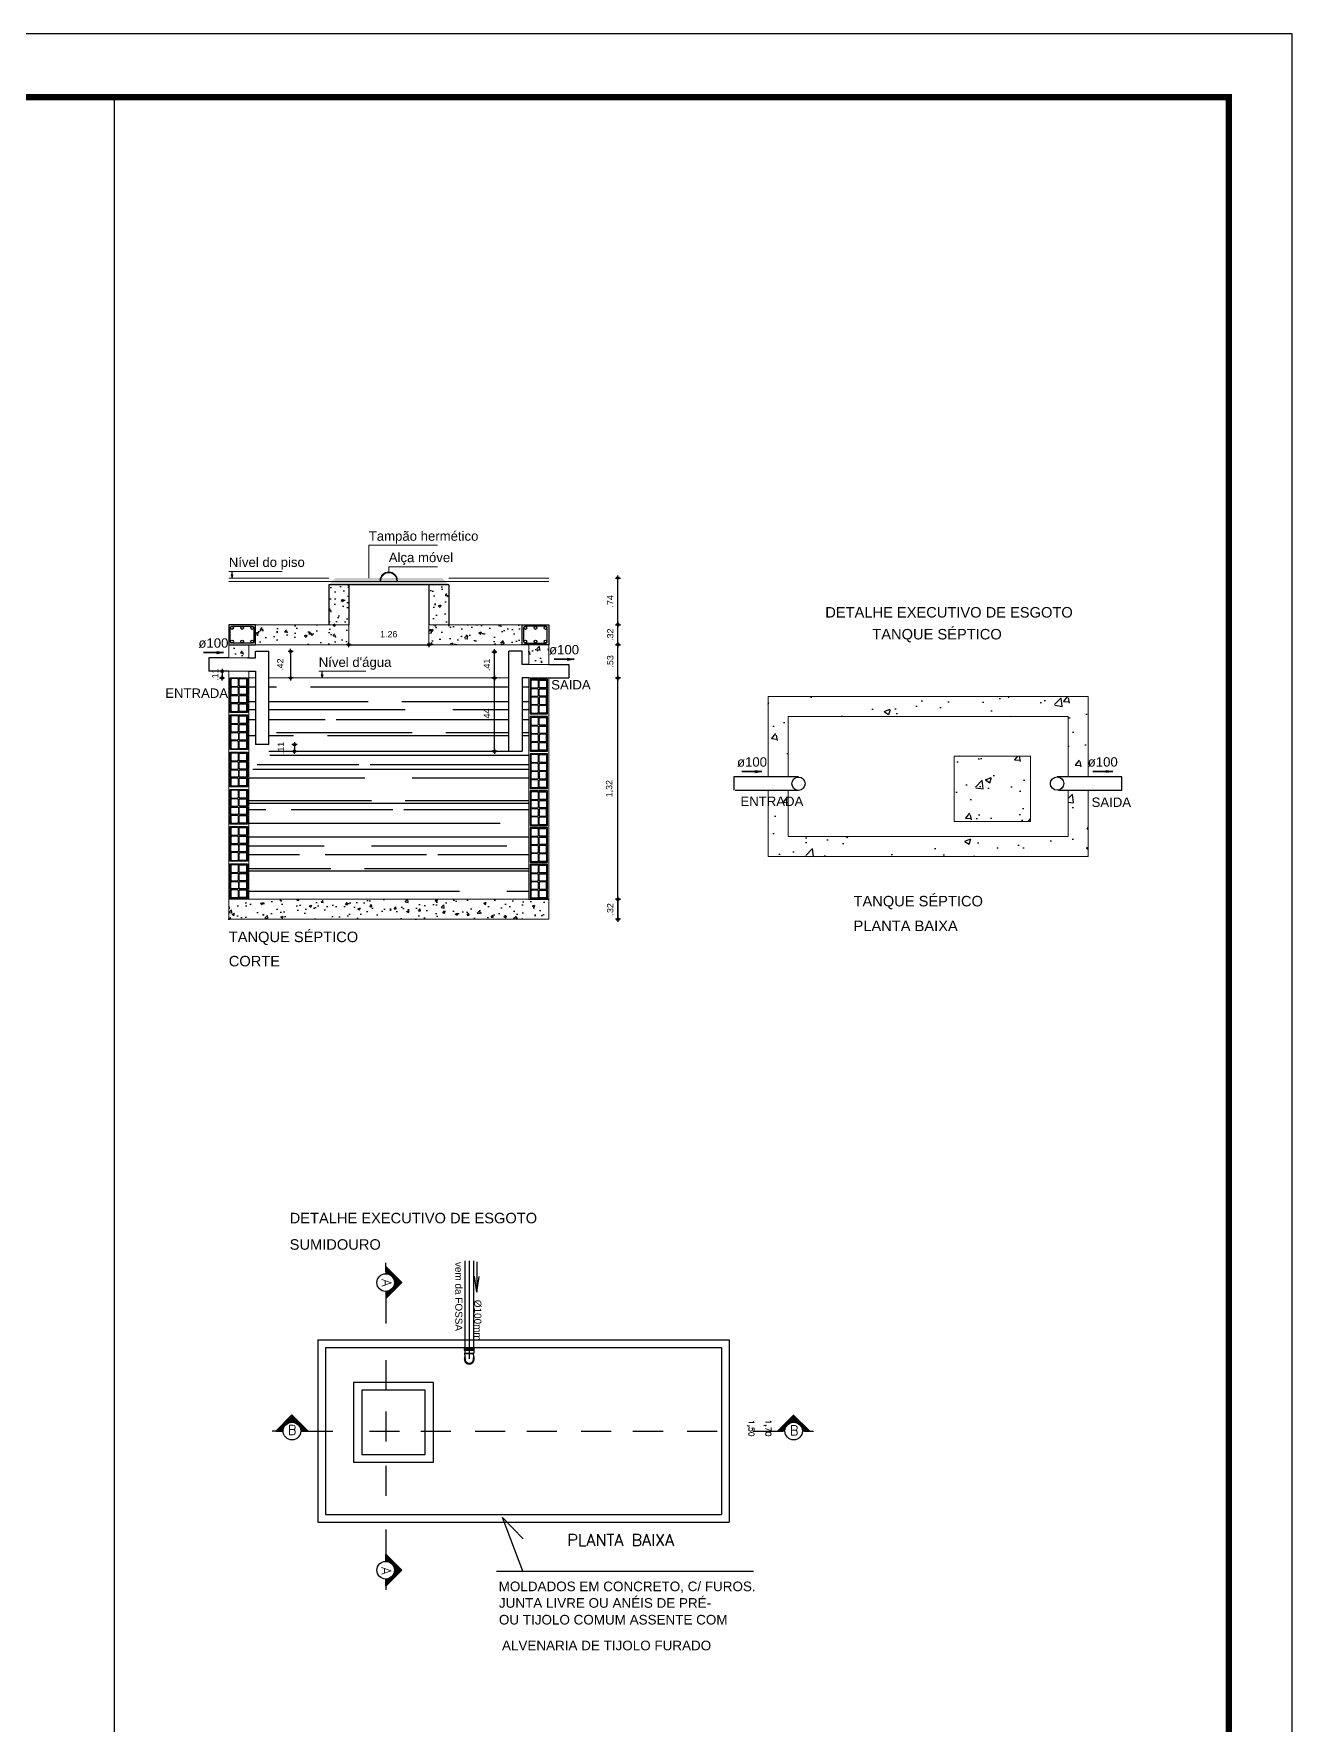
# Model space of a CAD drawing. Header units: millimetres. Extents: x 4156 to 4603, y 996 to 1078.
# Drawn here: x 4195.66 to 4215.48, y 1051.19 to 1077.82 of the extents above; entities that cross this region are included whole.
import ezdxf
from ezdxf.enums import TextEntityAlignment as Align

# ---------------------------------------------------------------- set-up
doc = ezdxf.new("R2010")
doc.units = ezdxf.units.MM
doc.header["$LTSCALE"] = 20
for name, pattern in [('CENTER2', [28.575, 19.05, -3.175, 3.175, -3.175]), ('DASHDOT', [1, 0.5, -0.25, 0, -0.25]), ('DOT2', [3.175, 0, -3.175]), ('HIDDENX2', [0.75, 0.5, -0.25])]:
    doc.linetypes.add(name, pattern=pattern)
for name, color, linetype in [('A-PEN-B', 5, 'Continuous'), ('A-PEN-C', 4, 'Continuous'), ('A-PEN-M', 6, 'Continuous'), ('AF', 5, 'Continuous'), ('ARQ_VISTA2', 2, 'Continuous'), ('CARIMBO', 2, 'Continuous'), ('COTAS', 7, 'Continuous'), ('DETALLHES_CAIXAS', 6, 'Continuous'), ('GROSSA', 3, 'Continuous'), ("LINHA - PROJETU'S", 1, 'Continuous'), ('NIVEIS', 1, 'Continuous'), ('P2', 1, 'Continuous'), ('portas', 4, 'Continuous'), ('SANHIDRO', 1, 'DASHDOT'), ('TigreCad', 3, 'Continuous'), ('TUBOS_ESGOTO', 5, 'Continuous'), ('TXT_0', 7, 'Continuous'), ('TXT_1', 2, 'Continuous'), ('TXT_2', 6, 'Continuous')]:
    doc.layers.add(name, color=color, linetype=linetype)
for name, color, linetype, lineweight in [('DI-Cortes', 1, 'Continuous', 30), ('DI-Cotas', 9, 'Continuous', 20), ('DI-Destaque', 6, 'Continuous', 30), ('DI-Detalhes', 1, 'Continuous', 30), ('DI-Eixos', 7, 'DOT2', 20), ('DI-Eixos @ 0.5', 7, 'DOT2', 20), ('DI-Níveis', 7, 'Continuous', 20), ('DI-Títulos', 3, 'Continuous', 30), ('TQ-Textos tubo', 2, 'Continuous', 20)]:
    doc.layers.add(name, color=color, linetype=linetype, lineweight=lineweight)
doc.styles.add('ADITIVOCAD', font='ROMANS.shx')
doc.styles.add('ARIAL', font='arial.ttf', dxfattribs={"height": 2})
doc.styles.add('CARIMBO_DADOS', font='arial.ttf', dxfattribs={"height": 0.1})
doc.styles.add('ROMANS', font='romans__.ttf', dxfattribs={"height": 0.1})
doc.styles.get("Standard").update_dxf_attribs({"font": 'arial.ttf'})
doc.dimstyles.new('COTAS_EXTERNAS', dxfattribs={"dimtxt": 0.1, "dimasz": 0.01, "dimexe": 0, "dimexo": 0, "dimgap": 0.07, "dimtad": 1, "dimzin": 5, "dimdsep": 46, "dimtxsty": 'CARIMBO_DADOS', "dimblk1": 'CIRCULOS', "dimblk2": 'CIRCULOS', "dimsah": 1, "dimcen": 0, "dimse1": 1, "dimse2": 1, "dimclrd": 8, "dimclre": 8, "dimclrt": 230, "dimadec": 0, "dimazin": 0, "dimtfac": 100, "dimtix": 1, "dimtmove": 2, "dimatfit": 3, "dimldrblk": 'CIRCULOS', "dimfxl": 1, "dimtolj": 1, "dimtzin": 5, "dimarcsym": 0})
doc.dimstyles.get("Standard").update_dxf_attribs({"dimtxt": 0.18, "dimasz": 0.18, "dimexe": 0.18, "dimexo": 0.0625, "dimgap": 0.09, "dimtad": 0, "dimtih": 1, "dimtoh": 1, "dimdec": 4, "dimzin": 0, "dimdsep": 46, "dimtxsty": 'Standard', "dimcen": 0.09, "dimadec": 0, "dimazin": 0, "dimtfac": 1, "dimtdec": 4, "dimtofl": 0, "dimtmove": 0, "dimatfit": 3, "dimfxl": 1, "dimtolj": 1, "dimtzin": 0, "dimarcsym": 0})

# ---------------------------------------------------------------- blocks, each defined once
blk = doc.blocks.new('A$C1B96391E')
at = {"layer": 'GROSSA', "linetype": 'Continuous', "ltscale": 5}
for p, q in [((0, 0.82), (0.56, 1.38)), ((0.03, 0.79), (0, 0.82)), ((0.02, 0.77), (0.03, 0.78)), ((0.1, 0.68), (0.02, 0.76)), ((0.03, 0.78), (0.6, 1.35)), ((0.03, 0.76), (0.62, 1.35)), ((0.11, 0.68), (0.7, 1.27)), ((0.12, 0.68), (0.11, 0.68)), ((0.69, 1.25), (0.13, 0.69)), ((0.13, 0.68), (0.3, 0.51)), ((0.3, 0.51), (0.87, 1.07)), ((0.33, 0.51), (0.3, 0.51)), ((0.33, 0.51), (0.87, 1.04)), ((0.52, 0.33), (0.33, 0.51)), ((0.67, 0.17), (0.52, 0.33)), ((0.59, 1.35), (0.56, 1.38)), ((0.61, 1.36), (0.6, 1.35)), ((0.7, 1.28), (0.62, 1.36)), ((0.7, 1.26), (0.7, 1.27)), ((0.7, 1.25), (0.87, 1.07)), ((0.87, 1.04), (0.87, 1.07)), ((1.06, 0.86), (0.87, 1.04)), ((1.2, 0.71), (1.06, 0.86))]:
    blk.add_line(p, q, dxfattribs=at)
for centre, radius, start, end in [((0.03, 0.76), 0.00942, 134.8901, 224.8901), ((0.02, 0.78), 0.00942, 314.8901, 44.8901), ((0.11, 0.68), 0.00942, 224.8901, 314.8901), ((0.13, 0.68), 0.00942, 44.8901, 134.8901), ((1.05, 0.51), 0.562, 198.5486, 221.5628), ((0.94, 0.44), 0.397, 205.9988, 62.1589), ((0.6, 1.36), 0.00942, 224.8901, 314.8901), ((0.62, 1.35), 0.00942, 44.8901, 134.8901), ((0.95, 0.42), 0.433, 221.6691, 46.5), ((0.94, 0.44), 0.433, 226.5, 43.2802), ((0.94, 0.43), 0.397, 224.076, 45.7042), ((0.94, 0.44), 0.377, 224.8901, 44.8901), ((0.7, 1.25), 0.00942, 134.8901, 224.8901), ((0.7, 1.27), 0.00942, 314.8901, 44.8901), ((0.88, 0.35), 0.54, 46.3514, 70.891)]:
    blk.add_arc(centre, radius, start, end, dxfattribs=at)
blk = doc.blocks.new('A$C01E11E74')
at = {"linetype": 'ByBlock', "xscale": 1.26, "yscale": 1.26, "zscale": 1.26, "rotation": 314.7593777562512}
blk.add_blockref('A$C1B96391E', (-0.68, 1.02), dxfattribs=at)
blk = doc.blocks.new('A$C65B91862')
at = {"rotation": 270}
blk.add_blockref('A$C01E11E74', (0, 1.09), dxfattribs=at)
blk = doc.blocks.new('A$C318D66E1')
at = {"layer": 'CARIMBO'}
for p, q in [((0, 0.37), (4.92, 0.37)), ((4.92, 0.37), (2.3, 0)), ((4.92, 0.37), (2.37, 0.75))]:
    blk.add_line(p, q, dxfattribs=at)
blk = doc.blocks.new('CIRCULOS')
at = {"layer": 'COTAS'}
for p, q in [((-4, 0), (4, 0)), ((0, 4), (0, -4))]:
    blk.add_line(p, q, dxfattribs=at)
for radius in [2, 1]:
    blk.add_circle((0, 0), radius, dxfattribs=at)
blk = doc.blocks.new('*D1003')
at = {"layer": 'A-PEN-B', "color": 8, "lineweight": -2}
for p, q in [((4198.622, 1067.784), (4198.622, 1067.794)), ((4198.622, 1067.774), (4198.622, 1067.669)), ((4198.622, 1067.659), (4198.622, 1067.649))]:
    blk.add_line(p, q, dxfattribs=at)
at = {"layer": 'A-PEN-B', "color": 8, "lineweight": -2, "xscale": 0.01, "yscale": 0.01, "zscale": 0.01}
for p, rotation in [((4198.622, 1067.774), 270), ((4198.622, 1067.669), 90)]:
    blk.add_blockref('CIRCULOS', p, dxfattribs=dict(at, rotation=rotation))
at = {"layer": 'A-PEN-B', "color": 230, "insert": (4198.511, 1067.721), "char_height": 0.1, "attachment_point": 5, "rotation": 90, "style": 'CARIMBO_DADOS'}
blk.add_mtext('\\A1;.11', dxfattribs=at)
blk = doc.blocks.new('*D1004')
at = {"layer": 'A-PEN-B', "color": 8, "lineweight": -2}
for p, q in [((4199.762, 1066.629), (4199.762, 1066.639)), ((4199.762, 1066.619), (4199.762, 1066.514)), ((4199.762, 1066.504), (4199.762, 1066.494))]:
    blk.add_line(p, q, dxfattribs=at)
at = {"layer": 'A-PEN-B', "color": 8, "lineweight": -2, "xscale": 0.01, "yscale": 0.01, "zscale": 0.01}
for p, rotation in [((4199.762, 1066.619), 270), ((4199.762, 1066.514), 90)]:
    blk.add_blockref('CIRCULOS', p, dxfattribs=dict(at, rotation=rotation))
at = {"layer": 'A-PEN-B', "color": 230, "insert": (4199.549, 1066.566), "char_height": 0.1, "attachment_point": 5, "rotation": 90, "style": 'CARIMBO_DADOS'}
blk.add_mtext('\\A1;.11', dxfattribs=at)
blk = doc.blocks.new('*D1005')
at = {"layer": 'A-PEN-B', "color": 8, "lineweight": -2}
blk.add_line((4199.701, 1068.079), (4199.701, 1067.679), dxfattribs=at)
at = {"layer": 'A-PEN-B', "color": 8, "lineweight": -2, "xscale": 0.01, "yscale": 0.01, "zscale": 0.01}
for p, rotation in [((4199.701, 1068.089), 90), ((4199.701, 1067.669), 270)]:
    blk.add_blockref('CIRCULOS', p, dxfattribs=dict(at, rotation=rotation))
at = {"layer": 'A-PEN-B', "color": 230, "insert": (4199.537, 1067.879), "char_height": 0.1, "attachment_point": 5, "rotation": 90, "style": 'CARIMBO_DADOS'}
blk.add_mtext('\\A1;.42', dxfattribs=at)
blk = doc.blocks.new('*D1000')
at = {"layer": 'TQ-Textos tubo', "color": 8, "lineweight": -2}
blk.add_line((4200.627, 1068.194), (4201.867, 1068.194), dxfattribs=at)
at = {"layer": 'TQ-Textos tubo', "color": 8, "lineweight": -2, "xscale": 0.01, "yscale": 0.01, "zscale": 0.01, "rotation": 180}
blk.add_blockref('CIRCULOS', (4200.617, 1068.194), dxfattribs=at)
at = {"layer": 'TQ-Textos tubo', "color": 8, "lineweight": -2, "xscale": 0.01, "yscale": 0.01, "zscale": 0.01}
blk.add_blockref('CIRCULOS', (4201.877, 1068.194), dxfattribs=at)
at = {"layer": 'TQ-Textos tubo', "color": 230, "insert": (4201.247, 1068.359), "char_height": 0.1, "attachment_point": 5, "style": 'CARIMBO_DADOS'}
blk.add_mtext('\\A1;1.26', dxfattribs=at)
blk = doc.blocks.new('*D1006')
at = {"layer": 'A-PEN-B', "color": 8, "lineweight": -2}
blk.add_line((4204.856, 1064.173), (4204.856, 1063.878), dxfattribs=at)
at = {"layer": 'A-PEN-B', "color": 8, "lineweight": -2, "xscale": 0.01, "yscale": 0.01, "zscale": 0.01}
for p, rotation in [((4204.856, 1064.183), 90), ((4204.856, 1063.868), 270)]:
    blk.add_blockref('CIRCULOS', p, dxfattribs=dict(at, rotation=rotation))
at = {"layer": 'A-PEN-B', "color": 230, "insert": (4204.735, 1064.025), "char_height": 0.1, "attachment_point": 5, "rotation": 90, "style": 'CARIMBO_DADOS'}
blk.add_mtext('\\A1;.32', dxfattribs=at)
blk = doc.blocks.new('*D1007')
at = {"layer": 'A-PEN-B', "color": 8, "lineweight": -2}
blk.add_line((4204.856, 1063.878), (4204.856, 1064.173), dxfattribs=at)
at = {"layer": 'A-PEN-B', "color": 8, "lineweight": -2, "xscale": 0.01, "yscale": 0.01, "zscale": 0.01}
for p, rotation in [((4204.856, 1064.183), 90), ((4204.856, 1063.868), 270)]:
    blk.add_blockref('CIRCULOS', p, dxfattribs=dict(at, rotation=rotation))
at = {"layer": 'A-PEN-B', "color": 230, "insert": (4204.735, 1064.025), "char_height": 0.1, "attachment_point": 5, "rotation": 90, "style": 'CARIMBO_DADOS'}
blk.add_mtext('\\A1;.32', dxfattribs=at)
blk = doc.blocks.new('*D1008')
at = {"layer": 'A-PEN-B', "color": 8, "lineweight": -2}
blk.add_line((4204.856, 1064.193), (4204.856, 1067.659), dxfattribs=at)
at = {"layer": 'A-PEN-B', "color": 8, "lineweight": -2, "xscale": 0.01, "yscale": 0.01, "zscale": 0.01}
for p, rotation in [((4204.856, 1067.669), 90), ((4204.856, 1064.183), 270)]:
    blk.add_blockref('CIRCULOS', p, dxfattribs=dict(at, rotation=rotation))
at = {"layer": 'A-PEN-B', "color": 230, "insert": (4204.726, 1065.926), "char_height": 0.1, "attachment_point": 5, "rotation": 90, "style": 'CARIMBO_DADOS'}
blk.add_mtext('\\A1;1,32', dxfattribs=at)
blk = doc.blocks.new('*D1009')
at = {"layer": 'A-PEN-B', "color": 8, "lineweight": -2}
blk.add_line((4204.856, 1067.679), (4204.856, 1068.184), dxfattribs=at)
at = {"layer": 'A-PEN-B', "color": 8, "lineweight": -2, "xscale": 0.01, "yscale": 0.01, "zscale": 0.01}
for p, rotation in [((4204.856, 1068.194), 90), ((4204.856, 1067.669), 270)]:
    blk.add_blockref('CIRCULOS', p, dxfattribs=dict(at, rotation=rotation))
at = {"layer": 'A-PEN-B', "color": 230, "insert": (4204.735, 1067.931), "char_height": 0.1, "attachment_point": 5, "rotation": 90, "style": 'CARIMBO_DADOS'}
blk.add_mtext('\\A1;.53', dxfattribs=at)
blk = doc.blocks.new('*D1010')
at = {"layer": 'A-PEN-B', "color": 8, "lineweight": -2}
blk.add_line((4204.856, 1068.519), (4204.856, 1069.234), dxfattribs=at)
at = {"layer": 'A-PEN-B', "color": 8, "lineweight": -2, "xscale": 0.01, "yscale": 0.01, "zscale": 0.01}
for p, rotation in [((4204.856, 1069.244), 90), ((4204.856, 1068.509), 270)]:
    blk.add_blockref('CIRCULOS', p, dxfattribs=dict(at, rotation=rotation))
at = {"layer": 'A-PEN-B', "color": 230, "insert": (4204.736, 1068.876), "char_height": 0.1, "attachment_point": 5, "rotation": 90, "style": 'CARIMBO_DADOS'}
blk.add_mtext('\\A1;.74', dxfattribs=at)
blk = doc.blocks.new('*D1011')
at = {"layer": 'A-PEN-B', "color": 8, "lineweight": -2}
blk.add_line((4202.911, 1066.524), (4202.911, 1067.659), dxfattribs=at)
at = {"layer": 'A-PEN-B', "color": 8, "lineweight": -2, "xscale": 0.01, "yscale": 0.01, "zscale": 0.01}
for p, rotation in [((4202.911, 1067.669), 90), ((4202.911, 1066.514), 270)]:
    blk.add_blockref('CIRCULOS', p, dxfattribs=dict(at, rotation=rotation))
at = {"layer": 'A-PEN-B', "color": 230, "insert": (4202.791, 1067.091), "char_height": 0.1, "attachment_point": 5, "rotation": 90, "style": 'CARIMBO_DADOS'}
blk.add_mtext('\\A1;.44', dxfattribs=at)
blk = doc.blocks.new('*D1012')
at = {"layer": 'A-PEN-B', "color": 8, "lineweight": -2}
blk.add_line((4202.911, 1067.679), (4202.911, 1068.072), dxfattribs=at)
at = {"layer": 'A-PEN-B', "color": 8, "lineweight": -2, "xscale": 0.01, "yscale": 0.01, "zscale": 0.01}
for p, rotation in [((4202.911, 1068.082), 90), ((4202.911, 1067.669), 270)]:
    blk.add_blockref('CIRCULOS', p, dxfattribs=dict(at, rotation=rotation))
at = {"layer": 'A-PEN-B', "color": 230, "insert": (4202.791, 1067.876), "char_height": 0.1, "attachment_point": 5, "rotation": 90, "style": 'CARIMBO_DADOS'}
blk.add_mtext('\\A1;.41', dxfattribs=at)
blk = doc.blocks.new('*D1016')
at = {"layer": 'A-PEN-B', "color": 8, "lineweight": -2}
blk.add_line((4204.856, 1068.204), (4204.856, 1068.499), dxfattribs=at)
at = {"layer": 'A-PEN-B', "color": 8, "lineweight": -2, "xscale": 0.01, "yscale": 0.01, "zscale": 0.01}
for p, rotation in [((4204.856, 1068.509), 90), ((4204.856, 1068.194), 270)]:
    blk.add_blockref('CIRCULOS', p, dxfattribs=dict(at, rotation=rotation))
at = {"layer": 'A-PEN-B', "color": 230, "insert": (4204.735, 1068.351), "char_height": 0.1, "attachment_point": 5, "rotation": 90, "style": 'CARIMBO_DADOS'}
blk.add_mtext('\\A1;.32', dxfattribs=at)
blk = doc.blocks.new('*X980')
at = {"color": 0}
for p, q in [((101.59, 65.457), (101.923, 65.79)), ((101.608, 65.457), (101.932, 65.781)), ((101.626, 65.457), (101.941, 65.772)), ((101.643, 65.457), (101.95, 65.763)), ((101.703, 65.457), (101.645, 65.515)), ((101.721, 65.457), (101.654, 65.524)), ((101.661, 65.457), (101.958, 65.755)), ((101.737, 65.458), (101.663, 65.533)), ((101.738, 65.475), (101.672, 65.541)), ((101.679, 65.457), (101.753, 65.531)), ((101.74, 65.49), (101.68, 65.55)), ((101.744, 65.505), (101.689, 65.559)), ((101.748, 65.518), (101.698, 65.568)), ((101.753, 65.531), (101.707, 65.577)), ((101.759, 65.543), (101.716, 65.586)), ((101.765, 65.554), (101.725, 65.594)), ((101.772, 65.565), (101.733, 65.603)), ((101.78, 65.575), (101.742, 65.612)), ((101.788, 65.584), (101.751, 65.621)), ((101.797, 65.593), (101.76, 65.63)), ((101.807, 65.601), (101.769, 65.639)), ((101.817, 65.609), (101.778, 65.648)), ((101.827, 65.615), (101.787, 65.656)), ((101.839, 65.622), (101.795, 65.665)), ((101.851, 65.627), (101.804, 65.674)), ((101.864, 65.632), (101.813, 65.683)), ((101.878, 65.636), (101.822, 65.692)), ((101.892, 65.639), (101.831, 65.701)), ((101.908, 65.641), (101.84, 65.709)), ((101.847, 65.626), (101.967, 65.746)), ((101.925, 65.641), (101.848, 65.718)), ((101.944, 65.64), (101.857, 65.727)), ((101.966, 65.636), (101.866, 65.736)), ((101.874, 65.635), (101.976, 65.737)), ((101.993, 65.627), (101.875, 65.745)), ((102.035, 65.602), (101.884, 65.754)), ((102.198, 65.457), (101.893, 65.762)), ((101.897, 65.64), (101.985, 65.728)), ((102.216, 65.457), (101.901, 65.771)), ((102.233, 65.457), (101.91, 65.78)), ((101.916, 65.641), (101.994, 65.719)), ((102.251, 65.457), (101.919, 65.789)), ((101.933, 65.641), (102.003, 65.71)), ((101.949, 65.639), (102.011, 65.702)), ((101.964, 65.636), (102.02, 65.693)), ((101.978, 65.633), (102.029, 65.684)), ((101.991, 65.628), (102.038, 65.675)), ((102.003, 65.622), (102.047, 65.666)), ((102.015, 65.616), (102.056, 65.657)), ((102.025, 65.609), (102.065, 65.649)), ((102.036, 65.602), (102.073, 65.64)), ((102.045, 65.594), (102.082, 65.631)), ((102.054, 65.585), (102.091, 65.622)), ((102.062, 65.576), (102.1, 65.613)), ((102.18, 65.457), (102.067, 65.571)), ((102.07, 65.566), (102.109, 65.604)), ((102.077, 65.555), (102.118, 65.595)), ((102.084, 65.544), (102.126, 65.587)), ((102.09, 65.532), (102.135, 65.578)), ((102.163, 65.457), (102.092, 65.528)), ((102.095, 65.52), (102.144, 65.569)), ((102.099, 65.506), (102.153, 65.56)), ((102.102, 65.492), (102.162, 65.551)), ((102.105, 65.477), (102.171, 65.542)), ((102.106, 65.46), (102.179, 65.534)), ((102.121, 65.457), (102.188, 65.525)), ((102.138, 65.457), (102.197, 65.516)), ((101.597, 65.457), (101.592, 65.462)), ((101.615, 65.457), (101.601, 65.471)), ((101.632, 65.457), (101.61, 65.48)), ((101.65, 65.457), (101.619, 65.488)), ((101.668, 65.457), (101.627, 65.497)), ((101.685, 65.457), (101.636, 65.506)), ((101.696, 65.457), (101.744, 65.504)), ((101.714, 65.457), (101.739, 65.482)), ((101.732, 65.457), (101.737, 65.463)), ((102.145, 65.457), (102.1, 65.502)), ((102.127, 65.457), (102.104, 65.48)), ((102.109, 65.457), (102.106, 65.461)), ((102.156, 65.457), (102.206, 65.507)), ((102.174, 65.457), (102.215, 65.498)), ((102.191, 65.457), (102.224, 65.489)), ((102.209, 65.457), (102.232, 65.481)), ((102.227, 65.457), (102.241, 65.472)), ((102.244, 65.457), (102.25, 65.463))]:
    blk.add_line(p, q, dxfattribs=at)
blk = doc.blocks.new('TIJOLO FURADO')
for points in [[(0, 0.055), (0, 0.0975, 1), (0, 0.1025), (0, 0.145, 1), (0, 0.15), (0, 0.2), (0.0475, 0.2, 1), (0.0525, 0.2), (0.1, 0.2), (0.1, 0.15, 1), (0.1, 0.145), (0.1, 0.1025, 1), (0.1, 0.0975), (0.1, 0.055, 1), (0.1, 0.05), (0.1, 0), (0.0525, 0, 1), (0.0475, 0), (0, 0), (0, 0.05, 1)], [(0.005, 0.19, -0.414214), (0.01, 0.195), (0.0425, 0.195, -0.414214), (0.0475, 0.19), (0.0475, 0.155, -0.414214), (0.0425, 0.15), (0.01, 0.15, -0.414214), (0.005, 0.155)], [(0.005, 0.14, -0.414214), (0.01, 0.145), (0.0425, 0.145, -0.414214), (0.0475, 0.14), (0.0475, 0.1075, -0.414214), (0.0425, 0.1025), (0.01, 0.1025, -0.414214), (0.005, 0.1075)], [(0.0575, 0.195, 0.414214), (0.0525, 0.19), (0.0525, 0.155, 0.414214), (0.0575, 0.15), (0.09, 0.15, 0.414214), (0.095, 0.155), (0.095, 0.19, 0.414214), (0.09, 0.195)], [(0.0525, 0.14, -0.414214), (0.0575, 0.145), (0.09, 0.145, -0.414214), (0.095, 0.14), (0.095, 0.1075, -0.414214), (0.09, 0.1025), (0.0575, 0.1025, -0.414214), (0.0525, 0.1075)], [(0.005, 0.0925, -0.414214), (0.01, 0.0975), (0.0425, 0.0975, -0.414214), (0.0475, 0.0925), (0.0475, 0.06, -0.414214), (0.0425, 0.055), (0.01, 0.055, -0.414214), (0.005, 0.06)], [(0.005, 0.045, -0.414214), (0.01, 0.05), (0.0425, 0.05, -0.414214), (0.0475, 0.045), (0.0475, 0.01, -0.414214), (0.0425, 0.005), (0.01, 0.005, -0.414214), (0.005, 0.01)], [(0.095, 0.0925, 0.414214), (0.09, 0.0975), (0.0575, 0.0975, 0.414214), (0.0525, 0.0925), (0.0525, 0.06, 0.414214), (0.0575, 0.055), (0.09, 0.055, 0.414214), (0.095, 0.06)], [(0.095, 0.045, 0.414214), (0.09, 0.05), (0.0575, 0.05, 0.414214), (0.0525, 0.045), (0.0525, 0.01, 0.414214), (0.0575, 0.005), (0.09, 0.005, 0.414214), (0.095, 0.01)]]:
    blk.add_lwpolyline(points, format="xyb", close=True)

msp = doc.modelspace()

# ---------------------------------------------------------------- hatches: boundary and pattern name
at = {"ltscale": 0.4}
h = msp.add_hatch(dxfattribs=at)
h.set_pattern_fill('AR-CONC', color=256, scale=0.0021, style=0)
h.set_pattern_definition([(50, (963.92808, -1067.903), (0.382587805, -0.03347208), [0.040005, -0.440055]), (355, (963.92808, -1067.903), (-0.074009935, 0.40121895), [0.032004, -0.352044]), (100.451, (963.95996, -1067.9058), (0.308579253, 0.367745044), [0.033999, -0.373989]), (46.1842, (963.9281, -1067.7963), (0.569265986, -0.08828889), [0.0600075, -0.6600825]), (96.6356, (963.9755, -1067.8037), (0.49854889, 0.51959367), [0.0509985, -0.5609835]), (351.184, (963.9281, -1067.7963), (0.49854967, 0.51959275), [0.048006, -0.528066]), (21, (963.98142, -1067.823), (0.318391248, -0.21475759), [0.040005, -0.440055]), (326, (963.9814, -1067.823), (0.12978426, 0.38679473), [0.032004, -0.352044]), (71.4514, (964.00795, -1067.8409), (0.44817463, 0.172038), [0.033999, -0.373989]), (37.5, (963.92808, -1067.903), (0.006486067, 0.1775655816), [0, -0.3477768, 0, -0.357378, 0, -0.3533775]), (7.5, (963.92808, -1067.903), (0.140321291, 0.210379207), [0, -0.2037588, 0, -0.3397758, 0, -0.1346835]), (327.5, (963.80913, -1067.903), (0.28474025, -0.0120303624), [0, -0.13335, 0, -0.416052, 0, -0.552069]), (317.5, (963.7558, -1067.903), (0.311071281, 0.053395631), [0, -0.173355, 0, -0.2763012, 0, -0.392049])])
h.paths.add_polyline_path([(4200.617, 1069.139), (4200.302, 1069.139), (4200.302, 1068.509), (4200.617, 1068.509)])
h.paths.add_polyline_path([(4202.192, 1069.139), (4201.877, 1069.139), (4201.877, 1068.509), (4202.192, 1068.509)])
h.paths.add_polyline_path([(4201.877, 1068.509), (4201.877, 1068.194), (4203.347, 1068.194), (4203.347, 1068.509)])
h.paths.add_polyline_path([(4203.452, 1068.194), (4203.452, 1067.879), (4203.767, 1067.879), (4203.767, 1068.194)])
h.paths.add_polyline_path([(4199.147, 1068.509), (4199.147, 1068.194), (4200.617, 1068.194), (4200.617, 1068.509)])
h.paths.add_polyline_path([(4198.727, 1068.194), (4198.727, 1067.984), (4199.042, 1067.984), (4199.042, 1068.194)])
h = msp.add_hatch(dxfattribs=at)
h.set_pattern_fill('AR-CONC', color=256, scale=0.0021, style=0)
h.set_pattern_definition([(50, (4198.72696, 1063.86788), (0.382588, -0.033472), [0.040005, -0.440055]), (355, (4198.72696, 1063.86788), (-0.07401, 0.40122), [0.032004, -0.352044]), (100.451, (4198.75884, 1063.8651), (0.30858, 0.367745), [0.034, -0.37399]), (46.184, (4198.72696, 1063.97456), (0.569266, -0.08829), [0.06001, -0.66008]), (96.636, (4198.7744, 1063.9672), (0.49855, 0.519594), [0.051, -0.560983]), (351.184, (4198.72696, 1063.97456), (0.49855, 0.51959), [0.048006, -0.528066]), (21, (4198.7803, 1063.9479), (0.318391, -0.214758), [0.040005, -0.440055]), (326, (4198.7803, 1063.9479), (0.129784, 0.386795), [0.032004, -0.352044]), (71.451, (4198.80684, 1063.93), (0.448175, 0.172038), [0.034, -0.37399]), (37.5, (4198.72696, 1063.86788), (0.006486, 0.1775656), [0, -0.347777, 0, -0.357378, 0, -0.3533775]), (7.5, (4198.72696, 1063.86788), (0.140321, 0.210379), [0, -0.203759, 0, -0.339776, 0, -0.1346835]), (327.5, (4198.60801, 1063.86788), (0.2847402, -0.0120304), [0, -0.13335, 0, -0.416052, 0, -0.552069]), (317.5, (4198.55467, 1063.86788), (0.311071, 0.053396), [0, -0.173355, 0, -0.276301, 0, -0.392049])])
h.paths.add_polyline_path([(4199.042, 1064.183), (4198.727, 1064.183), (4198.727, 1063.868), (4203.767, 1063.868), (4203.767, 1064.183), (4203.452, 1064.183)])
at = {"layer": 'A-PEN-C'}
h = msp.add_hatch(dxfattribs=at)
h.set_pattern_fill('AR-RROOF,_O', color=256, scale=0.021)
h.set_pattern_definition([(0, (963.9281, -1067.903), (1.17348, 0.5334), [8.001, -1.0668, 2.667, -0.5334]), (0, (964.6375, -1067.6363), (-0.5334, 0.709422), [1.6002, -0.176022, 3.2004, -0.40005]), (0, (964.19478, -1067.4496), (2.77368, 0.357378), [4.2672, -0.74676, 2.1336, -0.5334])])
h.paths.add_polyline_path([(4199.357, 1067.669), (4199.357, 1066.619), (4199.147, 1066.619), (4199.147, 1067.669), (4199.042, 1067.669), (4199.042, 1064.183), (4203.452, 1064.183), (4203.452, 1067.669), (4203.347, 1067.669), (4203.347, 1066.514), (4203.137, 1066.514), (4203.137, 1067.669)])
h.paths.add_polyline_path([(4199.39, 1066.329), (4199.39, 1066.804), (4199.709, 1066.804), (4199.709, 1066.329)], flags=24)
h.paths.add_polyline_path([(4202.497, 1066.855), (4202.497, 1067.327), (4202.816, 1067.327), (4202.816, 1066.855)], flags=24)
at = {"layer": 'A-PEN-M'}
h = msp.add_hatch(dxfattribs=at)
h.set_pattern_fill('AR-CONC', color=256, scale=0.00525, style=0)
h.set_pattern_definition([(50, (972.79, -1075.0199), (0.95646951, -0.0836802), [0.1000125, -1.1001375]), (355, (972.79, -1075.0199), (-0.18502484, 1.00304738), [0.08001, -0.88011]), (100.451, (972.8697, -1075.0269), (0.77144813, 0.91936261), [0.0849975, -0.9349725]), (46.1842, (972.79, -1074.7532), (1.42316496, -0.22072222), [0.15001875, -1.65020625]), (96.6356, (972.9086, -1074.7716), (1.24637223, 1.29898417), [0.12749625, -1.40245875]), (351.184, (972.79, -1074.7532), (1.2463742, 1.29898187), [0.120015, -1.320165]), (21, (972.9233, -1074.8199), (0.79597812, -0.53689397), [0.1000125, -1.1001375]), (326, (972.9233, -1074.8199), (0.32446065, 0.96698682), [0.08001, -0.88011]), (71.4514, (972.9897, -1074.8646), (1.12043658, 0.430095), [0.0849975, -0.9349725]), (37.5, (972.78998, -1075.0199), (0.016215167, 0.443913954), [0, -0.869442, 0, -0.893445, 0, -0.88344375]), (7.5, (972.79, -1075.0199), (0.35080323, 0.52594802), [0, -0.509397, 0, -0.8494395, 0, -0.33670875]), (327.5, (972.4926, -1075.0199), (0.711850625, -0.030075906), [0, -0.333375, 0, -1.04013, 0, -1.3801725]), (317.5, (972.35926, -1075.0199), (0.7776782, 0.13348908), [0, -0.4333875, 0, -0.690753, 0, -0.9801225])])
h.paths.add_polyline_path([(4211.949, 1067.06), (4211.949, 1066.11), (4212.264, 1066.111), (4212.264, 1067.375), (4207.224, 1067.375), (4207.224, 1066.111), (4207.539, 1066.111), (4207.539, 1067.06)])
h.paths.add_polyline_path([(4207.539, 1065.901), (4207.224, 1065.901), (4207.224, 1064.855), (4212.264, 1064.855), (4212.264, 1065.901), (4211.949, 1065.901), (4211.949, 1065.17), (4207.539, 1065.17)])
h.paths.add_polyline_path([(4211.352, 1066.439), (4210.152, 1066.439), (4210.152, 1065.411), (4211.352, 1065.411)])
h.paths.add_polyline_path([(4206.757, 1065.838), (4207.804, 1065.838), (4207.804, 1065.616), (4206.757, 1065.616)], flags=9)
at = {"layer": 'DI-Eixos', "linetype": 'Continuous'}
msp.add_hatch(color=6, dxfattribs=at).paths.add_polyline_path([(4200.407, 1069.244), (4202.087, 1069.244), (4202.192, 1069.139), (4200.302, 1069.139), (4200.407, 1069.244)])

# ---------------------------------------------------------------- linework, layer by layer
at = {"color": 8}
for points in [[(4198.727, 1068.194), (4199.147, 1068.194), (4199.147, 1068.509), (4198.727, 1068.509)], [(4203.767, 1068.194), (4203.347, 1068.194), (4203.347, 1068.509), (4203.767, 1068.509)]]:
    msp.add_lwpolyline(points, close=True, dxfattribs=at)
at = {"ltscale": 0.4}
for points in [[(4198.75, 1068.457, -0.414214), (4198.777, 1068.484), (4199.096, 1068.484, -0.414214), (4199.123, 1068.457), (4199.123, 1068.243, -0.414214), (4199.096, 1068.216), (4198.777, 1068.216, -0.414214), (4198.75, 1068.243)], [(4203.743, 1068.457, 0.414214), (4203.717, 1068.484), (4203.398, 1068.484, 0.414214), (4203.371, 1068.457), (4203.371, 1068.243, 0.414214), (4203.398, 1068.216), (4203.717, 1068.216, 0.414214), (4203.743, 1068.243)]]:
    msp.add_lwpolyline(points, format="xyb", close=True, dxfattribs=at)
at = {"color": 2}
for centre in [(4198.777, 1068.457), (4198.937, 1068.457), (4199.096, 1068.457), (4203.398, 1068.457), (4203.557, 1068.457), (4203.717, 1068.457), (4198.777, 1068.243), (4198.937, 1068.243), (4199.096, 1068.243), (4203.398, 1068.243), (4203.557, 1068.243), (4203.717, 1068.243)]:
    msp.add_circle(centre, 0.0218, dxfattribs=at)
at = {"layer": 'AF'}
for p, q in [((4202.192, 1069.139), (4200.302, 1069.139)), ((4199.042, 1064.183), (4198.727, 1064.183)), ((4203.452, 1064.183), (4203.767, 1064.183))]:
    msp.add_line(p, q, dxfattribs=at)
at = {"layer": 'DETALLHES_CAIXAS'}
for p, q in [((4200.127, 1057.245), (4206.61, 1057.245)), ((4200.127, 1057.245), (4200.127, 1054.37)), ((4200.25, 1057.122), (4206.487, 1057.122)), ((4200.25, 1057.122), (4200.25, 1054.492)), ((4206.487, 1057.122), (4206.487, 1054.492)), ((4206.61, 1057.245), (4206.61, 1054.37)), ((4200.25, 1054.492), (4206.487, 1054.492)), ((4200.127, 1054.37), (4206.61, 1054.37))]:
    msp.add_line(p, q, dxfattribs=at)
at = {"layer": 'DI-Cortes', "color": 7, "linetype": 'Continuous'}
msp.add_line((4199.357, 1066.514), (4203.137, 1066.514), dxfattribs=at)
at = {"layer": 'DI-Cotas', "linetype": 'Continuous'}
for p, q in [((4200.932, 1069.244), (4200.932, 1069.761)), ((4200.932, 1069.761), (4202.013, 1069.761)), ((4201.247, 1069.338), (4201.247, 1069.422)), ((4201.247, 1069.422), (4202.013, 1069.422)), ((4198.727, 1069.349), (4199.567, 1069.349)), ((4198.727, 1069.244), (4200.302, 1069.244)), ((4198.793, 1069.295), (4198.766, 1069.295)), ((4198.766, 1069.295), (4198.779, 1069.244)), ((4198.779, 1069.349), (4198.779, 1069.244)), ((4198.779, 1069.244), (4198.793, 1069.295)), ((4202.192, 1069.244), (4203.767, 1069.244)), ((4200.144, 1067.774), (4200.886, 1067.774)), ((4200.197, 1067.774), (4200.197, 1067.669)), ((4200.211, 1067.72), (4200.183, 1067.72)), ((4200.183, 1067.72), (4200.197, 1067.669)), ((4200.197, 1067.669), (4200.211, 1067.72))]:
    msp.add_line(p, q, dxfattribs=at)
at = {"layer": 'DI-Destaque', "linetype": 'Continuous'}
for p, q in [((4200.302, 1069.139), (4200.302, 1068.509)), ((4200.617, 1069.139), (4200.617, 1068.509)), ((4201.877, 1069.139), (4201.877, 1068.509)), ((4202.192, 1069.139), (4202.192, 1068.509))]:
    msp.add_line(p, q, dxfattribs=at)
at = {"layer": 'DI-Detalhes', "linetype": 'Continuous'}
for p, q in [((4198.328, 1068.068), (4198.643, 1068.068)), ((4203.851, 1067.963), (4204.166, 1067.963)), ((4206.81, 1066.194), (4207.125, 1066.194)), ((4212.334, 1066.195), (4212.649, 1066.195))]:
    msp.add_line(p, q, dxfattribs=at)
at = {"layer": 'DI-Detalhes', "color": 5, "linetype": 'Continuous'}
for p, q in [((4199.147, 1067.984), (4199.147, 1068.089)), ((4199.147, 1068.089), (4199.357, 1068.089)), ((4199.357, 1066.619), (4199.357, 1068.089)), ((4203.137, 1066.514), (4203.137, 1068.089)), ((4203.347, 1068.089), (4203.137, 1068.089)), ((4203.347, 1067.879), (4203.347, 1068.089)), ((4198.727, 1067.984), (4198.412, 1067.984)), ((4198.412, 1067.984), (4198.412, 1067.774)), ((4198.727, 1067.774), (4198.412, 1067.774)), ((4199.042, 1067.984), (4199.147, 1067.984)), ((4199.042, 1067.774), (4199.147, 1067.774)), ((4199.147, 1067.774), (4199.147, 1066.619)), ((4203.452, 1067.879), (4203.347, 1067.879)), ((4203.767, 1067.879), (4204.082, 1067.879)), ((4204.082, 1067.879), (4204.082, 1067.669)), ((4203.452, 1067.669), (4203.347, 1067.669)), ((4203.347, 1067.669), (4203.347, 1066.514)), ((4203.767, 1067.669), (4204.082, 1067.669)), ((4199.357, 1066.619), (4199.147, 1066.619)), ((4203.137, 1066.514), (4203.347, 1066.514))]:
    msp.add_line(p, q, dxfattribs=at)
for centre in [(4207.7, 1066.004), (4211.773, 1066.006)]:
    msp.add_circle(centre, 0.105, dxfattribs=at)
at = {"layer": 'DI-Eixos', "color": 6, "linetype": 'Continuous'}
for p, q in [((4198.727, 1069.191), (4203.767, 1069.191)), ((4198.727, 1068.509), (4198.727, 1067.984)), ((4198.727, 1068.509), (4199.042, 1068.509)), ((4199.042, 1068.509), (4200.617, 1068.509)), ((4200.617, 1068.509), (4200.617, 1068.194)), ((4201.877, 1068.509), (4203.452, 1068.509)), ((4201.877, 1068.509), (4201.877, 1068.194)), ((4203.452, 1068.509), (4203.767, 1068.509)), ((4203.767, 1068.509), (4203.767, 1067.879)), ((4199.042, 1068.194), (4199.042, 1067.984)), ((4199.042, 1068.194), (4200.617, 1068.194)), ((4201.877, 1068.194), (4203.452, 1068.194)), ((4203.452, 1068.194), (4203.452, 1067.879)), ((4198.727, 1067.984), (4199.042, 1067.984)), ((4198.727, 1067.774), (4198.727, 1063.868)), ((4198.727, 1067.774), (4199.042, 1067.774)), ((4199.042, 1067.774), (4199.042, 1064.183)), ((4203.452, 1067.879), (4203.767, 1067.879)), ((4199.042, 1067.669), (4199.147, 1067.669)), ((4199.357, 1067.669), (4203.137, 1067.669)), ((4203.452, 1064.183), (4203.452, 1067.669)), ((4203.452, 1067.669), (4203.767, 1067.669)), ((4203.767, 1063.868), (4203.767, 1067.669)), ((4199.042, 1064.183), (4203.452, 1064.183)), ((4198.727, 1063.868), (4203.767, 1063.868))]:
    msp.add_line(p, q, dxfattribs=at)
for points in [[(4212.264, 1066.111), (4212.264, 1067.375), (4207.224, 1067.375), (4207.224, 1066.111)], [(4211.949, 1066.11), (4211.949, 1067.06), (4207.539, 1067.06), (4207.539, 1066.111)], [(4207.224, 1065.901), (4207.224, 1064.855), (4212.264, 1064.855), (4212.264, 1065.901)], [(4207.539, 1065.901), (4207.539, 1065.17), (4211.949, 1065.17), (4211.949, 1065.901)]]:
    msp.add_lwpolyline(points, dxfattribs=at)
msp.add_lwpolyline([(4210.152, 1066.439), (4211.352, 1066.439), (4211.352, 1065.411), (4210.152, 1065.411)], close=True, dxfattribs=at)
for radius in [0.137, 0.136, 0.135, 0.135, 0.134, 0.134, 0.133, 0.133, 0.132, 0.132, 0.131, 0.131, 0.13, 0.13, 0.129, 0.129, 0.128, 0.128, 0.127, 0.127, 0.126]:
    msp.add_arc((4201.247, 1069.202), radius, 0, 180, dxfattribs=at)
at = {"layer": 'DI-Eixos @ 0.5', "color": 6, "linetype": 'Continuous'}
for p, q in [((4204.856, 1068.666), (4204.856, 1068.824)), ((4204.856, 1068.036), (4204.856, 1067.879))]:
    msp.add_line(p, q, dxfattribs=at)
at = {"layer": 'GROSSA', "linetype": 'Continuous', "ltscale": 5}
for p, q in [((4202.447, 1058.487), (4202.447, 1057.113)), ((4202.583, 1058.487), (4202.583, 1057.113))]:
    msp.add_line(p, q, dxfattribs=at)
at = {"layer": "LINHA - PROJETU'S", "color": 1}
msp.add_line((4196.929, 1028.959), (4196.929, 1076.816), dxfattribs=at)
at = {"layer": 'NIVEIS', "linetype": 'CENTER2'}
for p, q in [((4201.198, 1058.313), (4201.198, 1058.456)), ((4201.198, 1057.976), (4201.198, 1057.502)), ((4201.198, 1056.924), (4201.198, 1056.45)), ((4201.198, 1056.114), (4201.198, 1055.64)), ((4199.553, 1055.807), (4199.41, 1055.807)), ((4199.89, 1055.807), (4200.364, 1055.807)), ((4200.942, 1055.807), (4201.416, 1055.807)), ((4201.752, 1055.807), (4202.226, 1055.807)), ((4202.606, 1055.807), (4203.081, 1055.807)), ((4203.422, 1055.807), (4203.896, 1055.807)), ((4204.276, 1055.807), (4204.75, 1055.807)), ((4205.091, 1055.807), (4205.566, 1055.807)), ((4205.946, 1055.807), (4206.42, 1055.807)), ((4206.981, 1055.807), (4207.455, 1055.807)), ((4201.198, 1055.26), (4201.198, 1054.786)), ((4201.198, 1054.258), (4201.198, 1053.783))]:
    msp.add_line(p, q, dxfattribs=at)
at = {"layer": 'P2'}
msp.add_lwpolyline([(4215.476, 996.216), (4215.476, 1077.816), (4156.076, 1077.816), (4156.076, 996.216)], close=True, dxfattribs=at)
at = {"layer": 'P2', "const_width": 0.1}
msp.add_lwpolyline([(4214.476, 997.216), (4214.476, 1076.816), (4157.076, 1076.816), (4157.076, 997.216)], close=True, dxfattribs=at)
at = {"layer": 'portas', "ltscale": 0.1}
for p, q in [((4203.359, 1053.598), (4203.038, 1054.443)), ((4203.366, 1054.11), (4203.038, 1054.443)), ((4202.943, 1053.598), (4206.989, 1053.598))]:
    msp.add_line(p, q, dxfattribs=at)
at = {"layer": 'SANHIDRO'}
msp.add_line((4202.515, 1058.487), (4202.515, 1056.945), dxfattribs=at)
at = {"layer": 'TigreCad'}
for points in [[(4201.95, 1056.574), (4200.69, 1056.574), (4200.69, 1055.314), (4201.95, 1055.314)], [(4201.819, 1056.452), (4200.82, 1056.452), (4200.82, 1055.436), (4201.819, 1055.436)]]:
    msp.add_lwpolyline(points, close=True, dxfattribs=at)
at = {"layer": 'TUBOS_ESGOTO', "linetype": 'Continuous'}
for points in [[(4207.7, 1066.109), (4207.7, 1066.111), (4206.681, 1066.11), (4206.681, 1065.901)], [(4211.795, 1065.901), (4212.794, 1065.901), (4212.794, 1066.111), (4211.775, 1066.11)], [(4206.701, 1065.901), (4207.7, 1065.901)]]:
    msp.add_lwpolyline(points, dxfattribs=at)
at = {"layer": 'TXT_1'}
for p, q in [((4201.198, 1058.397), (4201.198, 1058.284)), ((4201.198, 1058.397), (4201.451, 1058.145)), ((4201.451, 1058.145), (4201.198, 1057.892)), ((4201.198, 1058.005), (4201.198, 1057.892)), ((4199.469, 1055.807), (4199.722, 1056.06)), ((4199.722, 1056.06), (4199.974, 1055.807)), ((4207.624, 1056.06), (4207.371, 1055.807)), ((4199.469, 1055.807), (4199.582, 1055.807)), ((4199.861, 1055.807), (4199.974, 1055.807)), ((4207.484, 1055.807), (4207.371, 1055.807)), ((4207.876, 1055.807), (4207.763, 1055.807)), ((4201.451, 1053.615), (4201.198, 1053.868)), ((4201.198, 1053.754), (4201.198, 1053.868)), ((4201.198, 1053.362), (4201.198, 1053.476))]:
    msp.add_line(p, q, dxfattribs=at)
for centre in [(4201.198, 1058.145), (4199.722, 1055.807), (4207.624, 1055.807), (4201.198, 1053.615)]:
    msp.add_circle(centre, 0.139, dxfattribs=at)
at = {"layer": 'TXT_2', "linetype": 'CENTER2'}
for p, q in [((4201.305, 1057.245), (4201.486, 1057.245)), ((4207.792, 1055.807), (4207.935, 1055.807)), ((4201.198, 1053.447), (4201.198, 1053.303))]:
    msp.add_line(p, q, dxfattribs=at)

# ---------------------------------------------------------------- block references
at = {"xscale": 0.1435650845614161, "yscale": 0.1435650845616692, "zscale": 0.1435650845614792, "rotation": 90.29882526914709}
msp.add_blockref('A$C65B91862', (4202.594, 1056.862), dxfattribs=at)
at = {"layer": 'ARQ_VISTA2', "yscale": 2.729999999999905, "zscale": 2.73, "rotation": 180}
for p, xscale in [((4199.021, 1067.674), 2.730000000000382), ((4203.473, 1067.648), -2.730000000000382), ((4199.021, 1067.088), 2.730000000000382), ((4203.473, 1067.062), -2.730000000000382), ((4199.021, 1066.501), 2.730000000000382), ((4203.473, 1066.475), -2.730000000000382), ((4199.021, 1065.915), 2.730000000000382), ((4203.473, 1065.889), -2.730000000000382), ((4199.021, 1065.328), 2.730000000000382), ((4203.473, 1065.312), -2.730000000000382), ((4199.021, 1064.742), 2.730000000000382), ((4203.473, 1064.736), -2.730000000000382)]:
    msp.add_blockref('TIJOLO FURADO', p, dxfattribs=dict(at, xscale=xscale))
at = {"layer": 'TXT_0', "linetype": 'HIDDENX2', "ltscale": 0.5, "xscale": 0.09769447540633108, "yscale": 0.09769447540633108, "zscale": 0.09769447540600379, "rotation": 270}
msp.add_blockref('A$C318D66E1', (4202.599, 1058.473), dxfattribs=at)
at = {"layer": 'TXT_1', "yscale": 0.7560000000000286, "zscale": 0.756, "rotation": 270}
for p, xscale in [((4151.713, 1135.197), 0.7560000000000286), ((4151.713, 976.562), -0.7560000000000286)]:
    msp.add_blockref('*X980', p, dxfattribs=dict(at, xscale=xscale))
at = {"layer": 'TXT_1', "yscale": 0.7560000000000286, "zscale": 0.756}
for p, xscale in [((4122.669, 1006.322), 0.7560000000012224), ((4284.676, 1006.322), -0.7560000000012224)]:
    msp.add_blockref('*X980', p, dxfattribs=dict(at, xscale=xscale))

# ---------------------------------------------------------------- texts
at = {"layer": 'DI-Cortes', "color": 7, "linetype": 'Continuous', "line_spacing_factor": 0.798, "style": 'ARIAL'}
for s, insert, char_height, width, attachment_point in [('Tampão hermético', (4200.932, 1069.786), 0.14826, 2.84659, 7), ('Alça móvel', (4201.247, 1069.448), 0.1483, 1.77912, 7), ('Nível do piso', (4198.727, 1069.374), 0.14826, 2.31286, 7), ('ø100', (4198.485, 1068.142), 0.1483, 0.71165, 8), ('ENTRADA', (4198.221, 1067.356), 0.1483, 0.71165, 8), ('SAI{\\fArial|b0|i0|c238|p34;DA}', (4204.116, 1067.486), 0.14826, 0.71165, 8), ('ENTRADA', (4207.281, 1065.653), 0.1483, 0.71165, 8), ('SAI{\\fArial|b0|i0|c238|p34;DA}', (4212.627, 1065.636), 0.14826, 0.71165, 8)]:
    msp.add_mtext(s, dxfattribs=dict(at, insert=insert, char_height=char_height, width=width, attachment_point=attachment_point))
at = {"layer": 'DI-Cortes', "color": 7, "linetype": 'Continuous', "char_height": 0.1483, "width": 0.71165, "attachment_point": 8, "rotation": 0.0008, "line_spacing_factor": 0.798, "style": 'ARIAL'}
for insert in [(4204.008, 1068.037), (4206.968, 1066.268), (4212.492, 1066.269)]:
    msp.add_mtext('ø100', dxfattribs=dict(at, insert=insert))
at = {"layer": 'DI-Níveis', "insert": (4200.144, 1067.799), "char_height": 0.14826, "width": 2.13494, "attachment_point": 7, "line_spacing_factor": 0.798, "style": 'ARIAL'}
msp.add_mtext("Nível d'água", dxfattribs=at)
at = {"layer": 'DI-Títulos', "style": 'ARIAL'}
for s, height, p in [('DETALHE EXECUTIVO DE ESGOTO', 0.16517, (4208.122, 1068.621)), ('DETALHE EXECUTIVO DE ESGOTO', 0.16517, (4199.686, 1059.079)), ('SUMIDOURO', 0.1652, (4199.686, 1058.663))]:
    msp.add_text(s, height=height, dxfattribs=at).set_placement(p)
at = {"layer": 'DI-Títulos', "width": 3.85403, "attachment_point": 7, "line_spacing_factor": 0.798, "style": 'ARIAL'}
for s, insert, char_height in [('TANQUE SÉPTICO', (4208.863, 1068.231), 0.16517), ('TANQUE SÉPTICO', (4208.567, 1064.026), 0.16517), ('PLANTA BAIXA', (4208.567, 1063.682), 0.16517), ('TANQUE SÉPTICO', (4198.727, 1063.463), 0.16517), ('CORTE', (4198.727, 1063.124), 0.1652)]:
    msp.add_mtext(s, dxfattribs=dict(at, insert=insert, char_height=char_height))
at = {"layer": 'TXT_0', "linetype": 'HIDDENX2', "ltscale": 0.5}
for s, height, p in [('vem da FOSSA', 0.11223, (4202.294, 1058.471)), ('Ø100mm', 0.1122, (4202.593, 1057.874))]:
    msp.add_text(s, height=height, rotation=270, dxfattribs=at).set_placement(p)
for s, p in [('MOLDADOS EM CONCRETO, C/ FUROS.', (4202.978, 1053.284)), ('JUNTA LIVRE OU ANÉIS DE PRÉ-', (4202.982, 1053.023)), ('OU TIJOLO COMUM ASSENTE COM', (4202.982, 1052.759)), ('ALVENARIA DE TIJOLO FURADO', (4203.03, 1052.353))]:
    msp.add_text(s, height=0.1516, dxfattribs=at).set_placement(p)
at = {"layer": 'TXT_0', "linetype": 'ByBlock', "attachment_point": 5, "rotation": 270, "style": 'ROMANS'}
for s, insert, char_height in [('1,50', (4206.946, 1055.851), 0.0863), ('1,70', (4207.212, 1055.855), 0.0888)]:
    msp.add_mtext(s, dxfattribs=dict(at, insert=insert, char_height=char_height))
at = {"layer": 'TXT_1', "style": 'ADITIVOCAD'}
for p in [(4201.215, 1058.14), (4201.207, 1053.606)]:
    msp.add_text('A', height=0.151, rotation=270, dxfattribs=at).set_placement(p, align=Align.MIDDLE)
for p in [(4199.726, 1055.825), (4207.632, 1055.816)]:
    msp.add_text('B', height=0.151, dxfattribs=at).set_placement(p, align=Align.MIDDLE)
msp.add_text('PLANTA BAIXA', height=0.18424, dxfattribs=at).set_placement((4204.059, 1053.998))

# ---------------------------------------------------------------- dimensions: what is measured, and where the dimension line sits
at = {"layer": 'A-PEN-B'}
for base, p1, p2, picture, middle in [((4204.856441337, 1069.243876921), (4203.073741698, 1068.508876921), (4203.131833198, 1069.243876921), '*D1010', (4204.736441337, 1068.876376921)), ((4204.856441337, 1068.508876921), (4203.451962774, 1068.193876921), (4203.451962774, 1068.508876921), '*D1016', (4204.735349932, 1068.351376921)), ((4202.911, 1068.082), (4202.801, 1067.669), (4202.911, 1068.082), '*D1012', (4202.791, 1067.876)), ((4204.856441337, 1068.193876921), (4203.231241698, 1067.668876921), (4202.916241698, 1068.193876921), '*D1009', (4204.735349932, 1067.931376921)), ((4204.856441337, 1063.867876921), (4202.916241698, 1064.182876921), (4203.231241698, 1063.867876921), '*D1006', (4204.735349932, 1064.025376921)), ((4204.856441337, 1064.182876921), (4203.231241698, 1063.867876921), (4202.916241698, 1064.182876921), '*D1007', (4204.735349932, 1064.025376921))]:
    dim = msp.add_linear_dim(base=base, p1=p1, p2=p2, angle=90, dimstyle='COTAS_EXTERNAS', override={"dimfxlon": 1}, dxfattribs=at)
    dim.commit()
    dim.dimension.update_dxf_attribs({"geometry": picture, "text_midpoint": middle})
for base, p1, p2, picture, middle in [((4199.701, 1067.669), (4199.491, 1068.089), (4199.701, 1067.669), '*D1005', (4199.537, 1067.879)), ((4198.621962774, 1067.668876921), (4198.621962774, 1067.773876921), (4199.041962774, 1067.668876921), '*D1003', (4198.510767774, 1067.721376921)), ((4199.761502395, 1066.513876921), (4199.551502395, 1066.618876921), (4199.761502395, 1066.513876921), '*D1004', (4199.549381119, 1066.566376921))]:
    dim = msp.add_linear_dim(base=base, p1=p1, p2=p2, angle=90, dimstyle='COTAS_EXTERNAS', override={"dimfxlon": 1}, dxfattribs=at)
    dim.commit()
    dim.dimension.update_dxf_attribs({"geometry": picture, "text_midpoint": middle, "dimtype": 160})
for base, p1, p2, text, picture, middle in [((4202.911, 1067.669), (4202.801, 1066.514), (4202.801, 1067.669), '.44', '*D1011', (4202.791, 1067.091)), ((4204.856, 1067.669), (4202.916, 1064.183), (4203.231, 1067.669), '1,32', '*D1008', (4204.726, 1065.926))]:
    dim = msp.add_linear_dim(base=base, p1=p1, p2=p2, angle=90, text=text, dimstyle='COTAS_EXTERNAS', override={"dimfxlon": 1}, dxfattribs=at)
    dim.commit()
    dim.dimension.update_dxf_attribs({"geometry": picture, "text_midpoint": middle})
at = {"layer": 'TQ-Textos tubo'}
dim = msp.add_linear_dim(base=(4201.877, 1068.194), p1=(4200.617, 1068.194), p2=(4201.877, 1068.194), dimstyle='COTAS_EXTERNAS', override={"dimfxl": 0, "dimfxlon": 1, "dimarcsym": 2}, dxfattribs=at)
dim.commit()
dim.dimension.update_dxf_attribs({"geometry": '*D1000', "text_midpoint": (4201.247, 1068.359), "dimtype": 160})

# ---------------------------------------------------------------- leaders
at = {"layer": 'DI-Cortes', "color": 7, "linetype": 'Continuous'}
for points in [[(4198.643, 1068.068), (4198.328, 1068.068)], [(4204.166, 1067.963), (4203.851, 1067.963)], [(4207.125, 1066.194), (4206.81, 1066.194)], [(4212.649, 1066.195), (4212.334, 1066.195)]]:
    msp.add_leader(points, dimstyle='Standard', override={"dimasz": 0.1, "dimldrblk": 'CLOSED'}, dxfattribs=at)
at = {"layer": 'DI-Cotas', "linetype": 'Continuous', "has_arrowhead": 0}
for points in [[(4198.779, 1069.244), (4198.779, 1069.349)], [(4200.197, 1067.669), (4200.197, 1067.774)]]:
    msp.add_leader(points, dimstyle='Standard', dxfattribs=at)

doc.saveas('drawing.dxf')
